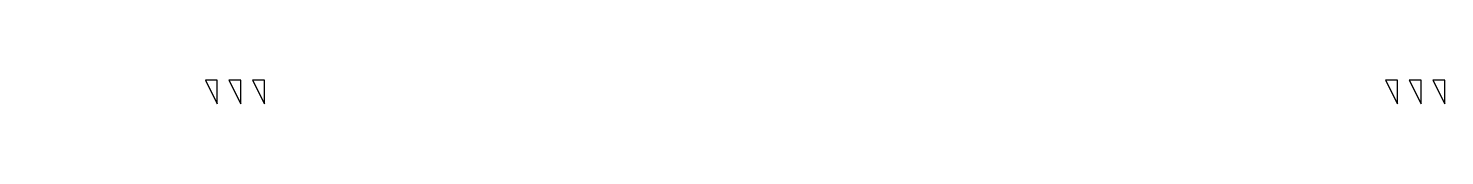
# Model space of a CAD drawing. Extents: x 86 to 206, y 8 to 11.
import ezdxf

# ---------------------------------------------------------------- set-up
doc = ezdxf.new("R2010")
doc.units = 0
doc.layers.add('NestedLayer', color=3, linetype='Continuous')

# ---------------------------------------------------------------- blocks, each defined once
blk = doc.blocks.new('LEAF')
at = {"color": 0}
blk.add_3dface([(0, 0), (1, 0), (0, 1)], dxfattribs=at)
at = {"color": 0, "true_color": 0xff0000}
blk.add_3dface([(4, 0), (5, 0), (4, 1)], dxfattribs=at)
at = {"layer": 'NestedLayer'}
blk.add_3dface([(2, 0), (3, 0), (2, 1)], dxfattribs=at)
blk = doc.blocks.new('MIDDLE')
at = {"color": 0, "xscale": 2, "rotation": 90}
blk.add_blockref('LEAF', (1, 2), dxfattribs=at)
blk = doc.blocks.new('TOP')
at = {"color": 0, "xscale": 0.5, "yscale": 2, "rotation": 90}
blk.add_blockref('MIDDLE', (10, 0), dxfattribs=at)

msp = doc.modelspace()

# ---------------------------------------------------------------- block references
at = {"color": 5}
for p in [(100, 10), (200, 10)]:
    msp.add_blockref('TOP', p, dxfattribs=at)

doc.saveas('drawing.dxf')
